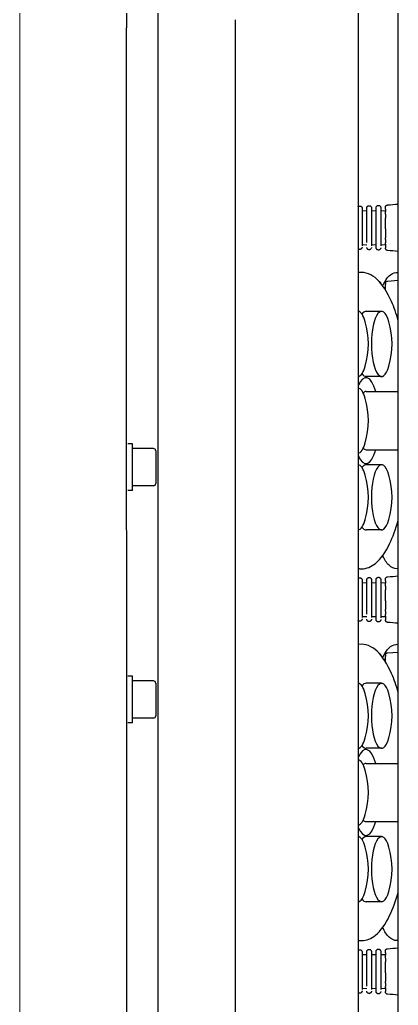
# Model space of a CAD drawing. Extents: x -3873 to 164127, y 7129 to 96529.
# Drawn here: x 54353.5 to 54516.3, y 50178.3 to 50602.4 of the extents above; entities that cross this region are included whole.
import ezdxf

# ---------------------------------------------------------------- set-up
doc = ezdxf.new("R2010")
doc.units = 0
doc.layers.add('KROMEKA', color=1, linetype='CONTINUOUS')
doc.layers.add('LAYOUT Kromeka', color=1, linetype='CONTINUOUS', lineweight=5)

# ---------------------------------------------------------------- blocks, each defined once
blk = doc.blocks.new('KD21-ara_yolma-64')
at = {"layer": 'KROMEKA', "color": 0}
for p, q in [((2335.73, -46.5), (3967.5, -46)), ((3670.5, -48.5), (3670.5, -46.5)), ((3690.5, -48.5), (3690.5, -46.5)), ((3770.5, -48.5), (3770.5, -46.5)), ((3790.5, -48.5), (3790.5, -46.5)), ((3967.5, -46), (3969.5, -46)), ((4091.5, -46), (3969.5, -46)), ((3670.5, -48.5), (3690.5, -48.5)), ((3672.5, -57.5), (3672.5, -48.5)), ((3688.5, -57.5), (3688.5, -48.5)), ((3770.5, -48.5), (3790.5, -48.5)), ((3772.5, -57.5), (3772.5, -48.5)), ((3788.5, -57.5), (3788.5, -48.5)), ((3687.5, -58.5), (3673.5, -58.5)), ((3787.5, -58.5), (3773.5, -58.5)), ((605.5, -59.51), (3955.5, -59.51)), ((3954.85, -59.51), (4060.52, -59.51)), ((3121, -92.91), (3955.5, -92.91)), ((3955.5, -92.91), (3973, -92.91)), ((3955.5, -145.61), (1370, -145.61)), ((3556, -147.33), (3555.76, -147.33)), ((3571.84, -147.33), (3556, -147.33)), ((3556.26, -147.33), (3556.16, -149.33)), ((3570.74, -147.33), (3570.84, -149.33)), ((3571.84, -147.33), (3571.84, -147.33)), ((3716, -147.33), (3715.76, -147.33)), ((3731.84, -147.33), (3716, -147.33)), ((3716.26, -147.33), (3716.16, -149.33)), ((3730.74, -147.33), (3730.84, -149.33)), ((3731.84, -147.33), (3731.84, -147.33)), ((3876, -147.33), (3875.76, -147.33)), ((3891.84, -147.33), (3876, -147.33)), ((3876.26, -147.33), (3876.16, -149.33)), ((3890.74, -147.33), (3890.84, -149.33)), ((3891.84, -147.33), (3891.84, -147.33)), ((4093.5, -145.61), (3955.5, -145.61)), ((3554.02, -150.3), (3554.02, -150.3)), ((3555.94, -151.33), (3555.72, -151.33)), ((3571.98, -151.33), (3555.94, -151.33)), ((3556.26, -151.33), (3556.16, -153.33)), ((3557.21, -149.33), (3571.98, -149.33)), ((3570.74, -151.33), (3570.84, -153.33)), ((3571.98, -151.33), (3571.98, -151.33)), ((3593.5, -155.7), (3593.5, -149.01)), ((3621.5, -155.7), (3621.5, -149.01)), ((3628, -149.01), (3628, -162.88)), ((3653, -149.01), (3653, -162.88)), ((3659.5, -155.7), (3659.5, -149.01)), ((3687.5, -155.7), (3687.5, -149.01)), ((3714.02, -150.3), (3714.02, -150.3)), ((3715.94, -151.33), (3715.72, -151.33)), ((3731.98, -151.33), (3715.94, -151.33)), ((3716.26, -151.33), (3716.16, -153.33)), ((3717.21, -149.33), (3731.98, -149.33)), ((3730.74, -151.33), (3730.84, -153.33)), ((3731.98, -151.33), (3731.98, -151.33)), ((3753.5, -155.7), (3753.5, -149.01)), ((3781.5, -155.7), (3781.5, -149.01)), ((3788, -149.01), (3788, -162.88)), ((3813, -149.01), (3813, -162.88)), ((3819.5, -155.7), (3819.5, -149.01)), ((3847.5, -155.7), (3847.5, -149.01)), ((3874.02, -150.3), (3874.02, -150.3)), ((3875.94, -151.33), (3875.72, -151.33)), ((3891.98, -151.33), (3875.94, -151.33)), ((3876.26, -151.33), (3876.16, -153.33)), ((3877.21, -149.33), (3891.98, -149.33)), ((3890.74, -151.33), (3890.84, -153.33)), ((3891.98, -151.33), (3891.98, -151.33)), ((3553.89, -154.3), (3553.89, -154.3)), ((3554.89, -153.33), (3557.13, -153.33)), ((3555.94, -155.33), (3555.68, -155.33)), ((3572.11, -155.33), (3555.94, -155.33)), ((3556.26, -155.33), (3556.16, -157.33)), ((3557.13, -153.33), (3572.11, -153.33)), ((3570.74, -155.33), (3570.84, -157.33)), ((3697.81, -156.68), (3697.84, -157.33)), ((3713.89, -154.3), (3713.89, -154.3)), ((3714.89, -153.33), (3717.13, -153.33)), ((3715.94, -155.33), (3715.68, -155.33)), ((3732.11, -155.33), (3715.94, -155.33)), ((3716.26, -155.33), (3716.16, -157.33)), ((3717.13, -153.33), (3732.11, -153.33)), ((3730.74, -155.33), (3730.84, -157.33)), ((3857.81, -156.68), (3857.84, -157.33)), ((3873.89, -154.3), (3873.89, -154.3)), ((3874.89, -153.33), (3877.13, -153.33)), ((3875.94, -155.33), (3875.68, -155.33)), ((3892.11, -155.33), (3875.94, -155.33)), ((3876.26, -155.33), (3876.16, -157.33)), ((3877.13, -153.33), (3892.11, -153.33)), ((3890.74, -155.33), (3890.84, -157.33)), ((3554.71, -157.33), (3554.8, -157.33)), ((3555.32, -157.33), (3554.8, -157.33)), ((3556.43, -157.33), (3555.32, -157.33)), ((3556.43, -157.33), (3557.06, -157.33)), ((3558.48, -157.33), (3557.06, -157.33)), ((3558.48, -157.33), (3559.2, -157.33)), ((3561.09, -157.33), (3559.2, -157.33)), ((3562.97, -157.33), (3561.09, -157.33)), ((3562.97, -157.33), (3564.53, -157.33)), ((3564.53, -157.33), (3566.16, -157.33)), ((3566.16, -157.33), (3567.68, -157.33)), ((3569.26, -157.33), (3567.68, -157.33)), ((3569.26, -157.33), (3570.51, -157.33)), ((3571.5, -157.33), (3570.51, -157.33)), ((3571.5, -157.33), (3572.05, -157.33)), ((3572.05, -157.33), (3572.28, -157.33)), ((3572.28, -157.33), (3572.29, -157.33)), ((3696.8, -157.33), (3697.44, -157.33)), ((3697.44, -157.33), (3698.42, -157.33)), ((3698.42, -157.33), (3699.11, -157.33)), ((3699.53, -157.33), (3699.11, -157.33)), ((3699.53, -157.33), (3699.58, -157.33)), ((3700.57, -158.25), (3700.93, -162.88)), ((3714.71, -157.33), (3714.8, -157.33)), ((3715.32, -157.33), (3714.8, -157.33)), ((3716.43, -157.33), (3715.32, -157.33)), ((3716.43, -157.33), (3717.06, -157.33)), ((3718.48, -157.33), (3717.06, -157.33)), ((3718.48, -157.33), (3719.2, -157.33)), ((3721.09, -157.33), (3719.2, -157.33)), ((3722.97, -157.33), (3721.09, -157.33)), ((3722.97, -157.33), (3724.53, -157.33)), ((3724.53, -157.33), (3726.16, -157.33)), ((3726.16, -157.33), (3727.68, -157.33)), ((3729.26, -157.33), (3727.68, -157.33)), ((3729.26, -157.33), (3730.51, -157.33)), ((3731.5, -157.33), (3730.51, -157.33)), ((3731.5, -157.33), (3732.05, -157.33)), ((3732.05, -157.33), (3732.28, -157.33)), ((3732.28, -157.33), (3732.29, -157.33)), ((3856.8, -157.33), (3857.44, -157.33)), ((3857.44, -157.33), (3858.42, -157.33)), ((3858.42, -157.33), (3859.11, -157.33)), ((3859.53, -157.33), (3859.11, -157.33)), ((3859.53, -157.33), (3859.58, -157.33)), ((3860.57, -158.25), (3860.93, -162.88)), ((3874.71, -157.33), (3874.8, -157.33)), ((3875.32, -157.33), (3874.8, -157.33)), ((3876.43, -157.33), (3875.32, -157.33)), ((3876.43, -157.33), (3877.06, -157.33)), ((3878.48, -157.33), (3877.06, -157.33)), ((3878.48, -157.33), (3879.2, -157.33)), ((3881.09, -157.33), (3879.2, -157.33)), ((3882.97, -157.33), (3881.09, -157.33)), ((3882.97, -157.33), (3884.53, -157.33)), ((3884.53, -157.33), (3886.16, -157.33)), ((3886.16, -157.33), (3887.68, -157.33)), ((3889.26, -157.33), (3887.68, -157.33)), ((3889.26, -157.33), (3890.51, -157.33)), ((3891.5, -157.33), (3890.51, -157.33)), ((3891.5, -157.33), (3892.05, -157.33)), ((3892.05, -157.33), (3892.28, -157.33)), ((3892.28, -157.33), (3892.29, -157.33)), ((3263.83, -162.88), (3955.5, -162.88)), ((3955.5, -162.88), (4093.5, -162.88))]:
    blk.add_line(p, q, dxfattribs=at)
for centre, radius, start, end in [((3673.5, -57.5), 1, 180, 270), ((3687.5, -57.5), 1, 270, 0), ((3773.5, -57.5), 1, 180, 270), ((3787.5, -57.5), 1, 270, 0), ((3607.5, -115.51), 34.5, 253.9452, 286.0548), ((3640.5, -115.51), 34.5, 253.9452, 286.0548), ((3673.5, -115.51), 34.5, 253.9452, 286.0548), ((3767.5, -115.51), 34.5, 253.9452, 286.0548), ((3800.5, -115.51), 34.5, 253.9452, 286.0548), ((3833.5, -115.51), 34.5, 253.9452, 286.0548), ((3607.5, -125.71), 34.5, 253.9452, 286.0548), ((3673.5, -125.71), 34.5, 253.9452, 286.0548), ((3767.5, -125.71), 34.5, 253.9452, 286.0548), ((3833.5, -125.71), 34.5, 253.9452, 286.0548)]:
    blk.add_arc(centre, radius, start, end, dxfattribs=at)
for centre, major_axis, ratio, start_param, end_param in [((3607.5, -145.5), (-14, 0), 0.309017, 0.025375, 0.820968), ((3607.5, -149.01), (-14, 0), 0.309017, 5.865481, 6.283185), ((3607.5, -145.5), (14, 0), 0.309017, 5.462218, 6.25781), ((3640.5, -149.01), (-18.5, 0), 0.309017, 5.646199, 7.112101), ((3607.5, -149.01), (14, 0), 0.309017, 0, 0.417704), ((3640.5, -145.5), (-14, 0), 0.309017, 0.025375, 0.820968), ((3640.5, -149.01), (-12.5, 0), 0.309017, 5.963403, 6.283185), ((3640.5, -145.5), (14, 0), 0.309017, 5.462218, 6.25781), ((3640.5, -149.01), (12.5, 0), 0.309017, 0, 0.319782), ((3640.5, -149.01), (18.5, 0), 0.309017, 5.45427, 6.920172), ((3673.5, -145.5), (-14, 0), 0.309017, 0.025375, 0.820968), ((3673.5, -149.01), (-14, 0), 0.309017, 5.865481, 6.283185), ((3673.5, -145.5), (14, 0), 0.309017, 5.462218, 6.25781), ((3673.5, -149.01), (14, 0), 0.309017, 0, 0.417704), ((3767.5, -145.5), (-14, 0), 0.309017, 0.025375, 0.820968), ((3767.5, -149.01), (-14, 0), 0.309017, 5.865481, 6.283185), ((3767.5, -145.5), (14, 0), 0.309017, 5.462218, 6.25781), ((3800.5, -149.01), (-18.5, 0), 0.309017, 5.646199, 7.112101), ((3767.5, -149.01), (14, 0), 0.309017, 0, 0.417704), ((3800.5, -145.5), (-14, 0), 0.309017, 0.025375, 0.820968), ((3800.5, -149.01), (-12.5, 0), 0.309017, 5.963403, 6.283185), ((3800.5, -145.5), (14, 0), 0.309017, 5.462218, 6.25781), ((3800.5, -149.01), (12.5, 0), 0.309017, 0, 0.319782), ((3800.5, -149.01), (18.5, 0), 0.309017, 5.45427, 6.920172), ((3833.5, -145.5), (-14, 0), 0.309017, 0.025375, 0.820968), ((3833.5, -149.01), (-14, 0), 0.309017, 5.865481, 6.283185), ((3833.5, -145.5), (14, 0), 0.309017, 5.462218, 6.25781), ((3833.5, -149.01), (14, 0), 0.309017, 0, 0.417704), ((3607.5, -155.7), (-14, 0), 0.309017, 2.320625, 7.104153), ((3673.5, -155.7), (-14, 0), 0.309017, 2.320625, 7.104153), ((3767.5, -155.7), (-14, 0), 0.309017, 2.320625, 7.104153), ((3833.5, -155.7), (-14, 0), 0.309017, 2.320625, 7.104153), ((3565, -158.22), (-11.29, -0.03), 0.002005, 6.282899, 6.282987), ((3562, -158.22), (11.29, -0.03), 0.002005, 0.000198, 0.000286), ((3725, -158.22), (-11.29, -0.03), 0.002005, 6.282899, 6.282987), ((3722, -158.22), (11.29, -0.03), 0.002005, 0.000198, 0.000286), ((3885, -158.22), (-11.29, -0.03), 0.002005, 6.282899, 6.282987), ((3882, -158.22), (11.29, -0.03), 0.002005, 0.000198, 0.000286)]:
    blk.add_ellipse(centre, major_axis=major_axis, ratio=ratio, start_param=start_param, end_param=end_param, dxfattribs=at)
for points, knots in [([(3555.16, -147.33), (3555.15, -147.33), (3555.15, -147.33), (3555.15, -147.33), (3555.15, -147.33), (3555.13, -147.33), (3555.1, -147.33), (3555.02, -147.32), (3554.97, -147.32), (3554.81, -147.28), (3554.71, -147.24), (3554.53, -147.12), (3554.45, -147.05), (3554.32, -146.89), (3554.26, -146.79), (3554.18, -146.57), (3554.15, -146.43), (3554.16, -146.3)], [0, 0, 0, 0, 0.0001754, 0.0001754, 0.0003546, 0.0003546, 0.0082257, 0.0082257, 0.0240035, 0.0240035, 0.0558555, 0.0558555, 0.0877074, 0.0877074, 0.1195593, 0.1195593, 0.1596693, 0.1596693, 0.1596693, 0.1596693]), ([(3554.16, -146.3), (3554.16, -146.19), (3554.18, -146.08), (3554.26, -145.88), (3554.31, -145.78), (3554.41, -145.67), (3554.43, -145.64), (3554.46, -145.61)], [0, 0, 0, 0, 0.03234533, 0.03234533, 0.06485649, 0.06485649, 0.0766981, 0.0766981, 0.0766981, 0.0766981]), ([(3572.84, -146.3), (3572.85, -146.41), (3572.83, -146.52), (3572.77, -146.72), (3572.72, -146.82), (3572.6, -147), (3572.52, -147.08), (3572.34, -147.21), (3572.24, -147.26), (3572.09, -147.3), (3572.04, -147.31), (3571.96, -147.33), (3571.93, -147.33), (3571.89, -147.33), (3571.88, -147.33), (3571.86, -147.33), (3571.86, -147.33), (3571.85, -147.33), (3571.85, -147.33), (3571.85, -147.33), (3571.85, -147.33), (3571.84, -147.33), (3571.84, -147.33), (3571.84, -147.33)], [0, 0, 0, 0, 0.0323423, 0.0323423, 0.0648538, 0.0648538, 0.097359, 0.097359, 0.1298643, 0.1298643, 0.1459593, 0.1459593, 0.1540946, 0.1540946, 0.1571432, 0.1571432, 0.1594295, 0.1594295, 0.1596439, 0.1596439, 0.1597437, 0.1597437, 0.1597686, 0.1597686, 0.1597686, 0.1597686]), ([(3572.54, -145.61), (3572.55, -145.62), (3572.56, -145.64), (3572.65, -145.73), (3572.71, -145.82), (3572.81, -146.03), (3572.84, -146.17), (3572.84, -146.3)], [0.07647157, 0.07647157, 0.07647157, 0.07647157, 0.08162228, 0.08162228, 0.11325496, 0.11325496, 0.15308456, 0.15308456, 0.15308456, 0.15308456]), ([(3576.75, -147.11), (3576.75, -149.22), (3577.62, -151.27), (3580.98, -155.37), (3583.85, -157.37), (3590.38, -160.54), (3593.72, -161.78), (3597.46, -162.88)], [0, 0, 0, 0, 0.2478391, 0.2478391, 0.5672482, 0.5672482, 0.8121976, 0.8121976, 0.8121976, 0.8121976]), ([(3683.54, -162.88), (3686.54, -162), (3689.27, -161.03), (3695.83, -158.17), (3699.07, -156.13), (3703.42, -151.49), (3704.57, -148.72), (3704.15, -145.84), (3704.13, -145.72), (3704.11, -145.61)], [2.3293951, 2.3293951, 2.3293951, 2.3293951, 2.5256035, 2.5256035, 2.859362, 2.859362, 3.1871954, 3.1871954, 3.2004909, 3.2004909, 3.2004909, 3.2004909]), ([(3715.16, -147.33), (3715.15, -147.33), (3715.15, -147.33), (3715.15, -147.33), (3715.15, -147.33), (3715.13, -147.33), (3715.1, -147.33), (3715.02, -147.32), (3714.97, -147.32), (3714.81, -147.28), (3714.71, -147.24), (3714.53, -147.12), (3714.45, -147.05), (3714.32, -146.89), (3714.26, -146.79), (3714.18, -146.57), (3714.15, -146.43), (3714.16, -146.3)], [0, 0, 0, 0, 0.0001754, 0.0001754, 0.0003546, 0.0003546, 0.0082257, 0.0082257, 0.0240035, 0.0240035, 0.0558555, 0.0558555, 0.0877074, 0.0877074, 0.1195593, 0.1195593, 0.1596693, 0.1596693, 0.1596693, 0.1596693]), ([(3714.16, -146.3), (3714.16, -146.19), (3714.18, -146.08), (3714.26, -145.88), (3714.31, -145.78), (3714.41, -145.67), (3714.43, -145.64), (3714.46, -145.61)], [0, 0, 0, 0, 0.03234533, 0.03234533, 0.06485649, 0.06485649, 0.0766981, 0.0766981, 0.0766981, 0.0766981]), ([(3732.84, -146.3), (3732.85, -146.41), (3732.83, -146.52), (3732.77, -146.72), (3732.72, -146.82), (3732.6, -147), (3732.52, -147.08), (3732.34, -147.21), (3732.24, -147.26), (3732.09, -147.3), (3732.04, -147.31), (3731.96, -147.33), (3731.93, -147.33), (3731.89, -147.33), (3731.88, -147.33), (3731.86, -147.33), (3731.86, -147.33), (3731.85, -147.33), (3731.85, -147.33), (3731.85, -147.33), (3731.85, -147.33), (3731.84, -147.33), (3731.84, -147.33), (3731.84, -147.33)], [0, 0, 0, 0, 0.0323423, 0.0323423, 0.0648538, 0.0648538, 0.097359, 0.097359, 0.1298643, 0.1298643, 0.1459593, 0.1459593, 0.1540946, 0.1540946, 0.1571432, 0.1571432, 0.1594295, 0.1594295, 0.1596439, 0.1596439, 0.1597437, 0.1597437, 0.1597686, 0.1597686, 0.1597686, 0.1597686]), ([(3732.54, -145.61), (3732.55, -145.62), (3732.56, -145.64), (3732.65, -145.73), (3732.71, -145.82), (3732.81, -146.03), (3732.84, -146.17), (3732.84, -146.3)], [0.07647157, 0.07647157, 0.07647157, 0.07647157, 0.08162228, 0.08162228, 0.11325496, 0.11325496, 0.15308456, 0.15308456, 0.15308456, 0.15308456]), ([(3736.75, -147.11), (3736.75, -149.22), (3737.62, -151.27), (3740.98, -155.37), (3743.85, -157.37), (3750.38, -160.54), (3753.72, -161.78), (3757.46, -162.88)], [0, 0, 0, 0, 0.2478391, 0.2478391, 0.5672482, 0.5672482, 0.8121976, 0.8121976, 0.8121976, 0.8121976]), ([(3843.54, -162.88), (3846.54, -162), (3849.27, -161.03), (3855.83, -158.17), (3859.07, -156.13), (3863.42, -151.49), (3864.57, -148.72), (3864.15, -145.84), (3864.13, -145.72), (3864.11, -145.61)], [2.3293951, 2.3293951, 2.3293951, 2.3293951, 2.5256035, 2.5256035, 2.859362, 2.859362, 3.1871954, 3.1871954, 3.2004909, 3.2004909, 3.2004909, 3.2004909]), ([(3875.16, -147.33), (3875.15, -147.33), (3875.15, -147.33), (3875.15, -147.33), (3875.15, -147.33), (3875.13, -147.33), (3875.1, -147.33), (3875.02, -147.32), (3874.97, -147.32), (3874.81, -147.28), (3874.71, -147.24), (3874.53, -147.12), (3874.45, -147.05), (3874.32, -146.89), (3874.26, -146.79), (3874.18, -146.57), (3874.15, -146.43), (3874.16, -146.3)], [0, 0, 0, 0, 0.0001754, 0.0001754, 0.0003546, 0.0003546, 0.0082257, 0.0082257, 0.0240035, 0.0240035, 0.0558555, 0.0558555, 0.0877074, 0.0877074, 0.1195593, 0.1195593, 0.1596693, 0.1596693, 0.1596693, 0.1596693]), ([(3874.16, -146.3), (3874.16, -146.19), (3874.18, -146.08), (3874.26, -145.88), (3874.31, -145.78), (3874.41, -145.67), (3874.43, -145.64), (3874.46, -145.61)], [0, 0, 0, 0, 0.03234533, 0.03234533, 0.06485649, 0.06485649, 0.0766981, 0.0766981, 0.0766981, 0.0766981]), ([(3892.84, -146.3), (3892.85, -146.41), (3892.83, -146.52), (3892.77, -146.72), (3892.72, -146.82), (3892.6, -147), (3892.52, -147.08), (3892.34, -147.21), (3892.24, -147.26), (3892.09, -147.3), (3892.04, -147.31), (3891.96, -147.33), (3891.93, -147.33), (3891.89, -147.33), (3891.88, -147.33), (3891.86, -147.33), (3891.86, -147.33), (3891.85, -147.33), (3891.85, -147.33), (3891.85, -147.33), (3891.85, -147.33), (3891.84, -147.33), (3891.84, -147.33), (3891.84, -147.33)], [0, 0, 0, 0, 0.0323423, 0.0323423, 0.0648538, 0.0648538, 0.097359, 0.097359, 0.1298643, 0.1298643, 0.1459593, 0.1459593, 0.1540946, 0.1540946, 0.1571432, 0.1571432, 0.1594295, 0.1594295, 0.1596439, 0.1596439, 0.1597437, 0.1597437, 0.1597686, 0.1597686, 0.1597686, 0.1597686]), ([(3892.54, -145.61), (3892.55, -145.62), (3892.56, -145.64), (3892.65, -145.73), (3892.71, -145.82), (3892.81, -146.03), (3892.84, -146.17), (3892.84, -146.3)], [0.07647157, 0.07647157, 0.07647157, 0.07647157, 0.08162228, 0.08162228, 0.11325496, 0.11325496, 0.15308456, 0.15308456, 0.15308456, 0.15308456]), ([(3554.02, -150.3), (3554.03, -150.19), (3554.05, -150.08), (3554.13, -149.88), (3554.18, -149.78), (3554.32, -149.62), (3554.4, -149.54), (3554.58, -149.43), (3554.69, -149.38), (3554.84, -149.35), (3554.9, -149.34), (3554.97, -149.33), (3554.98, -149.33), (3555, -149.33), (3555.01, -149.33), (3555.02, -149.33), (3555.02, -149.33), (3555.02, -149.33), (3555.02, -149.33), (3555.02, -149.33), (3555.02, -149.33), (3555.02, -149.33)], [0, 0, 0, 0, 0.0323454, 0.0323454, 0.0648566, 0.0648566, 0.0973618, 0.0973618, 0.1298671, 0.1298671, 0.1459622, 0.1459622, 0.1500274, 0.1500274, 0.153076, 0.153076, 0.1531475, 0.1531475, 0.1531724, 0.1531724, 0.1531849, 0.1531849, 0.1531849, 0.1531849]), ([(3555.02, -151.33), (3555.02, -151.33), (3555.02, -151.33), (3555.02, -151.33), (3555.01, -151.33), (3554.98, -151.33), (3554.96, -151.33), (3554.88, -151.32), (3554.83, -151.31), (3554.67, -151.27), (3554.58, -151.23), (3554.4, -151.12), (3554.32, -151.05), (3554.18, -150.88), (3554.13, -150.79), (3554.04, -150.57), (3554.02, -150.43), (3554.02, -150.3)], [0, 0, 0, 0, 0.0004883, 0.0004883, 0.0014649, 0.0014649, 0.0092831, 0.0092831, 0.0249544, 0.0249544, 0.0565871, 0.0565871, 0.0882198, 0.0882198, 0.1198524, 0.1198524, 0.159682, 0.159682, 0.159682, 0.159682]), ([(3571.98, -149.33), (3571.98, -149.33), (3571.98, -149.33), (3571.98, -149.33), (3571.98, -149.33), (3571.98, -149.33), (3571.98, -149.33), (3571.99, -149.33), (3572, -149.33), (3572.06, -149.33), (3572.11, -149.34), (3572.26, -149.37), (3572.36, -149.4), (3572.55, -149.51), (3572.63, -149.57), (3572.78, -149.73), (3572.84, -149.82), (3572.94, -150.03), (3572.97, -150.17), (3572.98, -150.3)], [0, 0, 0, 0, 0.0000225, 0.0000225, 0.0002026, 0.0002026, 0.0007294, 0.0007294, 0.0026826, 0.0026826, 0.0183539, 0.0183539, 0.0499866, 0.0499866, 0.0816192, 0.0816192, 0.1132519, 0.1132519, 0.1530815, 0.1530815, 0.1530815, 0.1530815]), ([(3572.98, -150.3), (3572.98, -150.41), (3572.96, -150.52), (3572.9, -150.72), (3572.85, -150.82), (3572.73, -151), (3572.65, -151.08), (3572.47, -151.21), (3572.37, -151.26), (3572.22, -151.3), (3572.17, -151.31), (3572.09, -151.33), (3572.06, -151.33), (3572.02, -151.33), (3572.01, -151.33), (3571.99, -151.33), (3571.99, -151.33), (3571.98, -151.33), (3571.98, -151.33), (3571.98, -151.33), (3571.98, -151.33), (3571.98, -151.33), (3571.98, -151.33), (3571.98, -151.33)], [0, 0, 0, 0, 0.0323427, 0.0323427, 0.0648545, 0.0648545, 0.0973599, 0.0973599, 0.129865, 0.129865, 0.1459598, 0.1459598, 0.1540948, 0.1540948, 0.1571434, 0.1571434, 0.1594297, 0.1594297, 0.159644, 0.159644, 0.1597438, 0.1597438, 0.1597688, 0.1597688, 0.1597688, 0.1597688]), ([(3714.02, -150.3), (3714.03, -150.19), (3714.05, -150.08), (3714.13, -149.88), (3714.18, -149.78), (3714.32, -149.62), (3714.4, -149.54), (3714.58, -149.43), (3714.69, -149.38), (3714.84, -149.35), (3714.9, -149.34), (3714.97, -149.33), (3714.98, -149.33), (3715, -149.33), (3715.01, -149.33), (3715.02, -149.33), (3715.02, -149.33), (3715.02, -149.33), (3715.02, -149.33), (3715.02, -149.33), (3715.02, -149.33), (3715.02, -149.33)], [0, 0, 0, 0, 0.0323454, 0.0323454, 0.0648566, 0.0648566, 0.0973618, 0.0973618, 0.1298671, 0.1298671, 0.1459622, 0.1459622, 0.1500274, 0.1500274, 0.153076, 0.153076, 0.1531475, 0.1531475, 0.1531724, 0.1531724, 0.1531849, 0.1531849, 0.1531849, 0.1531849]), ([(3715.02, -151.33), (3715.02, -151.33), (3715.02, -151.33), (3715.02, -151.33), (3715.01, -151.33), (3714.98, -151.33), (3714.96, -151.33), (3714.88, -151.32), (3714.83, -151.31), (3714.67, -151.27), (3714.58, -151.23), (3714.4, -151.12), (3714.32, -151.05), (3714.18, -150.88), (3714.13, -150.79), (3714.04, -150.57), (3714.02, -150.43), (3714.02, -150.3)], [0, 0, 0, 0, 0.0004883, 0.0004883, 0.0014649, 0.0014649, 0.0092831, 0.0092831, 0.0249544, 0.0249544, 0.0565871, 0.0565871, 0.0882198, 0.0882198, 0.1198524, 0.1198524, 0.159682, 0.159682, 0.159682, 0.159682]), ([(3731.98, -149.33), (3731.98, -149.33), (3731.98, -149.33), (3731.98, -149.33), (3731.98, -149.33), (3731.98, -149.33), (3731.98, -149.33), (3731.99, -149.33), (3732, -149.33), (3732.06, -149.33), (3732.11, -149.34), (3732.26, -149.37), (3732.36, -149.4), (3732.55, -149.51), (3732.63, -149.57), (3732.78, -149.73), (3732.84, -149.82), (3732.94, -150.03), (3732.97, -150.17), (3732.98, -150.3)], [0, 0, 0, 0, 0.0000225, 0.0000225, 0.0002026, 0.0002026, 0.0007294, 0.0007294, 0.0026826, 0.0026826, 0.0183539, 0.0183539, 0.0499866, 0.0499866, 0.0816192, 0.0816192, 0.1132519, 0.1132519, 0.1530815, 0.1530815, 0.1530815, 0.1530815]), ([(3732.98, -150.3), (3732.98, -150.41), (3732.96, -150.52), (3732.9, -150.72), (3732.85, -150.82), (3732.73, -151), (3732.65, -151.08), (3732.47, -151.21), (3732.37, -151.26), (3732.22, -151.3), (3732.17, -151.31), (3732.09, -151.33), (3732.06, -151.33), (3732.02, -151.33), (3732.01, -151.33), (3731.99, -151.33), (3731.99, -151.33), (3731.98, -151.33), (3731.98, -151.33), (3731.98, -151.33), (3731.98, -151.33), (3731.98, -151.33), (3731.98, -151.33), (3731.98, -151.33)], [0, 0, 0, 0, 0.0323427, 0.0323427, 0.0648545, 0.0648545, 0.0973599, 0.0973599, 0.129865, 0.129865, 0.1459598, 0.1459598, 0.1540948, 0.1540948, 0.1571434, 0.1571434, 0.1594297, 0.1594297, 0.159644, 0.159644, 0.1597438, 0.1597438, 0.1597688, 0.1597688, 0.1597688, 0.1597688]), ([(3874.02, -150.3), (3874.03, -150.19), (3874.05, -150.08), (3874.13, -149.88), (3874.18, -149.78), (3874.32, -149.62), (3874.4, -149.54), (3874.58, -149.43), (3874.69, -149.38), (3874.84, -149.35), (3874.9, -149.34), (3874.97, -149.33), (3874.98, -149.33), (3875, -149.33), (3875.01, -149.33), (3875.02, -149.33), (3875.02, -149.33), (3875.02, -149.33), (3875.02, -149.33), (3875.02, -149.33), (3875.02, -149.33), (3875.02, -149.33)], [0, 0, 0, 0, 0.0323454, 0.0323454, 0.0648566, 0.0648566, 0.0973618, 0.0973618, 0.1298671, 0.1298671, 0.1459622, 0.1459622, 0.1500274, 0.1500274, 0.153076, 0.153076, 0.1531475, 0.1531475, 0.1531724, 0.1531724, 0.1531849, 0.1531849, 0.1531849, 0.1531849]), ([(3875.02, -151.33), (3875.02, -151.33), (3875.02, -151.33), (3875.02, -151.33), (3875.01, -151.33), (3874.98, -151.33), (3874.96, -151.33), (3874.88, -151.32), (3874.83, -151.31), (3874.67, -151.27), (3874.58, -151.23), (3874.4, -151.12), (3874.32, -151.05), (3874.18, -150.88), (3874.13, -150.79), (3874.04, -150.57), (3874.02, -150.43), (3874.02, -150.3)], [0, 0, 0, 0, 0.0004883, 0.0004883, 0.0014649, 0.0014649, 0.0092831, 0.0092831, 0.0249544, 0.0249544, 0.0565871, 0.0565871, 0.0882198, 0.0882198, 0.1198524, 0.1198524, 0.159682, 0.159682, 0.159682, 0.159682]), ([(3891.98, -149.33), (3891.98, -149.33), (3891.98, -149.33), (3891.98, -149.33), (3891.98, -149.33), (3891.98, -149.33), (3891.98, -149.33), (3891.99, -149.33), (3892, -149.33), (3892.06, -149.33), (3892.11, -149.34), (3892.26, -149.37), (3892.36, -149.4), (3892.55, -149.51), (3892.63, -149.57), (3892.78, -149.73), (3892.84, -149.82), (3892.94, -150.03), (3892.97, -150.17), (3892.98, -150.3)], [0, 0, 0, 0, 0.0000226, 0.0000226, 0.0002026, 0.0002026, 0.0004639, 0.0004639, 0.002692, 0.002692, 0.0183632, 0.0183632, 0.0499959, 0.0499959, 0.0816286, 0.0816286, 0.1132613, 0.1132613, 0.1530909, 0.1530909, 0.1530909, 0.1530909]), ([(3892.98, -150.3), (3892.98, -150.41), (3892.96, -150.52), (3892.9, -150.72), (3892.85, -150.82), (3892.73, -151), (3892.65, -151.08), (3892.47, -151.21), (3892.37, -151.26), (3892.22, -151.3), (3892.17, -151.31), (3892.09, -151.33), (3892.06, -151.33), (3892.02, -151.33), (3892.01, -151.33), (3891.99, -151.33), (3891.99, -151.33), (3891.98, -151.33), (3891.98, -151.33), (3891.98, -151.33), (3891.98, -151.33), (3891.98, -151.33), (3891.98, -151.33), (3891.98, -151.33)], [0, 0, 0, 0, 0.0323427, 0.0323427, 0.0648545, 0.0648545, 0.0973599, 0.0973599, 0.129865, 0.129865, 0.1459598, 0.1459598, 0.1540948, 0.1540948, 0.1571434, 0.1571434, 0.1594297, 0.1594297, 0.159644, 0.159644, 0.1597438, 0.1597438, 0.1597688, 0.1597688, 0.1597688, 0.1597688]), ([(3553.89, -154.3), (3553.9, -154.19), (3553.92, -154.08), (3553.99, -153.88), (3554.05, -153.78), (3554.19, -153.62), (3554.27, -153.54), (3554.45, -153.43), (3554.56, -153.38), (3554.7, -153.35), (3554.74, -153.34), (3554.81, -153.33), (3554.85, -153.33), (3554.89, -153.33)], [0, 0, 0, 0, 0.0323454, 0.0323454, 0.0648566, 0.0648566, 0.0973618, 0.0973618, 0.1298671, 0.1298671, 0.1414506, 0.1414506, 0.1531948, 0.1531948, 0.1531948, 0.1531948]), ([(3554.89, -155.33), (3554.89, -155.33), (3554.89, -155.33), (3554.89, -155.33), (3554.89, -155.33), (3554.89, -155.33), (3554.89, -155.33), (3554.89, -155.33), (3554.89, -155.33), (3554.88, -155.33), (3554.88, -155.33), (3554.86, -155.33), (3554.85, -155.33), (3554.82, -155.33), (3554.8, -155.33), (3554.73, -155.32), (3554.69, -155.31), (3554.57, -155.28), (3554.49, -155.25), (3554.33, -155.17), (3554.26, -155.11), (3554.14, -155), (3554.08, -154.93), (3553.99, -154.78), (3553.96, -154.7), (3553.9, -154.52), (3553.89, -154.41), (3553.89, -154.3)], [0, 0, 0, 0, 0.0000222, 0.0000222, 0.0000722, 0.0000722, 0.0001721, 0.0001721, 0.000372, 0.000372, 0.0019709, 0.0019709, 0.0051689, 0.0051689, 0.0115673, 0.0115673, 0.0243832, 0.0243832, 0.0501713, 0.0501713, 0.0759593, 0.0759593, 0.1017473, 0.1017473, 0.1275353, 0.1275353, 0.1599226, 0.1599226, 0.1599226, 0.1599226]), ([(3572.11, -153.33), (3572.11, -153.33), (3572.11, -153.33), (3572.12, -153.33), (3572.13, -153.33), (3572.16, -153.33), (3572.17, -153.33), (3572.23, -153.34), (3572.26, -153.34), (3572.37, -153.36), (3572.44, -153.38), (3572.57, -153.44), (3572.63, -153.48), (3572.75, -153.56), (3572.8, -153.61), (3572.9, -153.71), (3572.94, -153.77), (3573.01, -153.9), (3573.04, -153.96), (3573.09, -154.12), (3573.1, -154.21), (3573.11, -154.3)], [0, 0, 0, 0, 0.0002364, 0.0002364, 0.0029098, 0.0029098, 0.008258, 0.008258, 0.0189655, 0.0189655, 0.0404709, 0.0404709, 0.0619763, 0.0619763, 0.0834816, 0.0834816, 0.104987, 0.104987, 0.1264923, 0.1264923, 0.1534609, 0.1534609, 0.1534609, 0.1534609]), ([(3573.11, -154.3), (3573.11, -154.41), (3573.1, -154.52), (3573.03, -154.72), (3572.99, -154.82), (3572.86, -155), (3572.78, -155.08), (3572.61, -155.21), (3572.51, -155.26), (3572.36, -155.3), (3572.31, -155.31), (3572.21, -155.33), (3572.16, -155.33), (3572.11, -155.33)], [0.0000021, 0.0000021, 0.0000021, 0.0000021, 0.0323432, 0.0323432, 0.0648554, 0.0648554, 0.097361, 0.097361, 0.1298659, 0.1298659, 0.1446462, 0.1446462, 0.1597657, 0.1597657, 0.1597657, 0.1597657]), ([(3576.75, -162.37), (3576.75, -161.06), (3577.38, -159.86), (3579.28, -157.83), (3580.67, -156.96), (3582.42, -156.14)], [0, 0, 0, 0, 0.1770954, 0.1770954, 0.3849975, 0.3849975, 0.3849975, 0.3849975]), ([(3698.58, -156.14), (3698.81, -156.25), (3699.04, -156.36), (3700.69, -157.2), (3701.85, -157.98), (3703.53, -159.77), (3704.12, -160.8), (3704.26, -162.27), (3704.26, -162.58), (3704.22, -162.88)], [2.7565951, 2.7565951, 2.7565951, 2.7565951, 2.7842197, 2.7842197, 2.9646373, 2.9646373, 3.1235608, 3.1235608, 3.1644959, 3.1644959, 3.1644959, 3.1644959]), ([(3700.34, -154.71), (3700.31, -154.78), (3700.27, -154.85), (3700.16, -155), (3700.08, -155.08), (3699.91, -155.21), (3699.81, -155.26), (3699.69, -155.29), (3699.67, -155.3), (3699.65, -155.3)], [0.04130106, 0.04130106, 0.04130106, 0.04130106, 0.06485412, 0.06485412, 0.0973594, 0.0973594, 0.12986461, 0.12986461, 0.13491102, 0.13491102, 0.13491102, 0.13491102]), ([(3713.89, -154.3), (3713.9, -154.19), (3713.92, -154.08), (3713.99, -153.88), (3714.05, -153.78), (3714.19, -153.62), (3714.27, -153.54), (3714.45, -153.43), (3714.56, -153.38), (3714.7, -153.35), (3714.74, -153.34), (3714.81, -153.33), (3714.85, -153.33), (3714.89, -153.33)], [0, 0, 0, 0, 0.0323454, 0.0323454, 0.0648566, 0.0648566, 0.0973618, 0.0973618, 0.1298671, 0.1298671, 0.1414506, 0.1414506, 0.1531948, 0.1531948, 0.1531948, 0.1531948]), ([(3714.89, -155.33), (3714.89, -155.33), (3714.89, -155.33), (3714.89, -155.33), (3714.89, -155.33), (3714.89, -155.33), (3714.89, -155.33), (3714.89, -155.33), (3714.89, -155.33), (3714.88, -155.33), (3714.88, -155.33), (3714.86, -155.33), (3714.85, -155.33), (3714.82, -155.33), (3714.8, -155.33), (3714.73, -155.32), (3714.69, -155.31), (3714.57, -155.28), (3714.49, -155.25), (3714.33, -155.17), (3714.26, -155.11), (3714.14, -155), (3714.08, -154.93), (3713.99, -154.78), (3713.96, -154.7), (3713.9, -154.52), (3713.89, -154.41), (3713.89, -154.3)], [0, 0, 0, 0, 0.0000222, 0.0000222, 0.0000722, 0.0000722, 0.0001721, 0.0001721, 0.000372, 0.000372, 0.0019709, 0.0019709, 0.0051689, 0.0051689, 0.0115673, 0.0115673, 0.0243832, 0.0243832, 0.0501713, 0.0501713, 0.0759593, 0.0759593, 0.1017473, 0.1017473, 0.1275353, 0.1275353, 0.1599226, 0.1599226, 0.1599226, 0.1599226]), ([(3732.11, -153.33), (3732.11, -153.33), (3732.11, -153.33), (3732.12, -153.33), (3732.13, -153.33), (3732.16, -153.33), (3732.17, -153.33), (3732.23, -153.34), (3732.26, -153.34), (3732.37, -153.36), (3732.44, -153.38), (3732.57, -153.44), (3732.63, -153.48), (3732.75, -153.56), (3732.8, -153.61), (3732.9, -153.71), (3732.94, -153.77), (3733.01, -153.9), (3733.04, -153.96), (3733.09, -154.12), (3733.1, -154.21), (3733.11, -154.3)], [0, 0, 0, 0, 0.0002364, 0.0002364, 0.0029098, 0.0029098, 0.008258, 0.008258, 0.0189655, 0.0189655, 0.0404709, 0.0404709, 0.0619763, 0.0619763, 0.0834816, 0.0834816, 0.104987, 0.104987, 0.1264923, 0.1264923, 0.1534609, 0.1534609, 0.1534609, 0.1534609]), ([(3733.11, -154.3), (3733.11, -154.41), (3733.1, -154.52), (3733.03, -154.72), (3732.99, -154.82), (3732.86, -155), (3732.78, -155.08), (3732.61, -155.21), (3732.51, -155.26), (3732.36, -155.3), (3732.31, -155.31), (3732.21, -155.33), (3732.16, -155.33), (3732.11, -155.33)], [0.0000021, 0.0000021, 0.0000021, 0.0000021, 0.0323432, 0.0323432, 0.0648554, 0.0648554, 0.097361, 0.097361, 0.1298659, 0.1298659, 0.1446462, 0.1446462, 0.1597657, 0.1597657, 0.1597657, 0.1597657]), ([(3736.75, -162.37), (3736.75, -161.06), (3737.38, -159.86), (3739.28, -157.83), (3740.67, -156.96), (3742.42, -156.14)], [0, 0, 0, 0, 0.1770954, 0.1770954, 0.3849975, 0.3849975, 0.3849975, 0.3849975]), ([(3858.58, -156.14), (3858.81, -156.25), (3859.04, -156.36), (3860.69, -157.2), (3861.85, -157.98), (3863.53, -159.77), (3864.12, -160.8), (3864.26, -162.27), (3864.26, -162.58), (3864.22, -162.88)], [2.7565951, 2.7565951, 2.7565951, 2.7565951, 2.7842197, 2.7842197, 2.9646373, 2.9646373, 3.1235608, 3.1235608, 3.1644959, 3.1644959, 3.1644959, 3.1644959]), ([(3860.34, -154.71), (3860.31, -154.78), (3860.27, -154.85), (3860.16, -155), (3860.08, -155.08), (3859.91, -155.21), (3859.81, -155.26), (3859.69, -155.29), (3859.67, -155.3), (3859.65, -155.3)], [0.04130106, 0.04130106, 0.04130106, 0.04130106, 0.06485412, 0.06485412, 0.0973594, 0.0973594, 0.12986461, 0.12986461, 0.13491102, 0.13491102, 0.13491102, 0.13491102]), ([(3873.89, -154.3), (3873.9, -154.19), (3873.92, -154.08), (3873.99, -153.88), (3874.05, -153.78), (3874.19, -153.62), (3874.27, -153.54), (3874.45, -153.43), (3874.56, -153.38), (3874.7, -153.35), (3874.74, -153.34), (3874.81, -153.33), (3874.85, -153.33), (3874.89, -153.33)], [0, 0, 0, 0, 0.0323454, 0.0323454, 0.0648566, 0.0648566, 0.0973618, 0.0973618, 0.1298671, 0.1298671, 0.1414506, 0.1414506, 0.1531948, 0.1531948, 0.1531948, 0.1531948]), ([(3874.89, -155.33), (3874.89, -155.33), (3874.89, -155.33), (3874.89, -155.33), (3874.89, -155.33), (3874.89, -155.33), (3874.89, -155.33), (3874.89, -155.33), (3874.89, -155.33), (3874.88, -155.33), (3874.88, -155.33), (3874.86, -155.33), (3874.85, -155.33), (3874.82, -155.33), (3874.8, -155.33), (3874.73, -155.32), (3874.69, -155.31), (3874.57, -155.28), (3874.49, -155.25), (3874.33, -155.17), (3874.26, -155.11), (3874.14, -155), (3874.08, -154.93), (3873.99, -154.78), (3873.96, -154.7), (3873.9, -154.52), (3873.89, -154.41), (3873.89, -154.3)], [0, 0, 0, 0, 0.0000222, 0.0000222, 0.0000722, 0.0000722, 0.0001721, 0.0001721, 0.000372, 0.000372, 0.0019709, 0.0019709, 0.0051689, 0.0051689, 0.0115673, 0.0115673, 0.0243832, 0.0243832, 0.0501713, 0.0501713, 0.0759593, 0.0759593, 0.1017473, 0.1017473, 0.1275353, 0.1275353, 0.1599226, 0.1599226, 0.1599226, 0.1599226]), ([(3892.11, -153.33), (3892.11, -153.33), (3892.11, -153.33), (3892.12, -153.33), (3892.13, -153.33), (3892.16, -153.33), (3892.17, -153.33), (3892.23, -153.34), (3892.26, -153.34), (3892.37, -153.36), (3892.44, -153.38), (3892.57, -153.44), (3892.63, -153.48), (3892.75, -153.56), (3892.8, -153.61), (3892.9, -153.71), (3892.94, -153.77), (3893.01, -153.9), (3893.04, -153.96), (3893.09, -154.12), (3893.1, -154.21), (3893.11, -154.3)], [0, 0, 0, 0, 0.0002364, 0.0002364, 0.0029098, 0.0029098, 0.008258, 0.008258, 0.0189655, 0.0189655, 0.0404709, 0.0404709, 0.0619763, 0.0619763, 0.0834816, 0.0834816, 0.104987, 0.104987, 0.1264923, 0.1264923, 0.1534609, 0.1534609, 0.1534609, 0.1534609]), ([(3893.11, -154.3), (3893.11, -154.41), (3893.1, -154.52), (3893.03, -154.72), (3892.99, -154.82), (3892.86, -155), (3892.78, -155.08), (3892.61, -155.21), (3892.51, -155.26), (3892.36, -155.3), (3892.31, -155.31), (3892.21, -155.33), (3892.16, -155.33), (3892.11, -155.33)], [0.0000021, 0.0000021, 0.0000021, 0.0000021, 0.0323432, 0.0323432, 0.0648554, 0.0648554, 0.097361, 0.097361, 0.1298659, 0.1298659, 0.1446462, 0.1446462, 0.1597657, 0.1597657, 0.1597657, 0.1597657]), ([(3553.71, -158.25), (3553.72, -158.14), (3553.75, -158.03), (3553.84, -157.83), (3553.89, -157.74), (3554.04, -157.58), (3554.12, -157.52), (3554.31, -157.41), (3554.41, -157.37), (3554.58, -157.34), (3554.64, -157.33), (3554.71, -157.33)], [0, 0, 0, 0, 0.0323651, 0.0323651, 0.0642107, 0.0642107, 0.0960749, 0.0960749, 0.1279386, 0.1279386, 0.1478464, 0.1478464, 0.1478464, 0.1478464]), ([(3572.29, -157.33), (3572.35, -157.33), (3572.4, -157.34), (3572.51, -157.36), (3572.57, -157.37), (3572.72, -157.42), (3572.81, -157.47), (3572.98, -157.6), (3573.06, -157.68), (3573.17, -157.85), (3573.22, -157.95), (3573.27, -158.12), (3573.28, -158.18), (3573.29, -158.25)], [0, 0, 0, 0, 0.016928, 0.016928, 0.0333876, 0.0333876, 0.0650363, 0.0650363, 0.0966851, 0.0966851, 0.1283339, 0.1283339, 0.1479599, 0.1479599, 0.1479599, 0.1479599]), ([(3699.58, -157.33), (3699.63, -157.33), (3699.69, -157.34), (3699.8, -157.36), (3699.86, -157.37), (3700.01, -157.43), (3700.11, -157.48), (3700.27, -157.61), (3700.35, -157.69), (3700.46, -157.86), (3700.51, -157.96), (3700.56, -158.12), (3700.57, -158.19), (3700.57, -158.25)], [0, 0, 0, 0, 0.0173688, 0.0173688, 0.0342325, 0.0342325, 0.0658813, 0.0658813, 0.0975301, 0.0975301, 0.1291788, 0.1291788, 0.1488048, 0.1488048, 0.1488048, 0.1488048]), ([(3713.71, -158.25), (3713.72, -158.14), (3713.75, -158.03), (3713.84, -157.83), (3713.89, -157.74), (3714.04, -157.58), (3714.12, -157.52), (3714.31, -157.41), (3714.41, -157.37), (3714.58, -157.34), (3714.64, -157.33), (3714.71, -157.33)], [0, 0, 0, 0, 0.0323651, 0.0323651, 0.0642107, 0.0642107, 0.0960749, 0.0960749, 0.1279386, 0.1279386, 0.1478464, 0.1478464, 0.1478464, 0.1478464]), ([(3732.29, -157.33), (3732.35, -157.33), (3732.4, -157.34), (3732.51, -157.36), (3732.57, -157.37), (3732.72, -157.42), (3732.81, -157.47), (3732.98, -157.6), (3733.06, -157.68), (3733.17, -157.85), (3733.22, -157.95), (3733.27, -158.12), (3733.28, -158.18), (3733.29, -158.25)], [0, 0, 0, 0, 0.016928, 0.016928, 0.0333876, 0.0333876, 0.0650363, 0.0650363, 0.0966851, 0.0966851, 0.1283339, 0.1283339, 0.1479599, 0.1479599, 0.1479599, 0.1479599]), ([(3859.58, -157.33), (3859.63, -157.33), (3859.69, -157.34), (3859.8, -157.36), (3859.86, -157.37), (3860.01, -157.43), (3860.11, -157.48), (3860.27, -157.61), (3860.35, -157.69), (3860.46, -157.86), (3860.51, -157.96), (3860.56, -158.12), (3860.57, -158.19), (3860.57, -158.25)], [0, 0, 0, 0, 0.0173688, 0.0173688, 0.0342325, 0.0342325, 0.0658813, 0.0658813, 0.0975301, 0.0975301, 0.1291788, 0.1291788, 0.1488048, 0.1488048, 0.1488048, 0.1488048]), ([(3873.71, -158.25), (3873.72, -158.14), (3873.75, -158.03), (3873.84, -157.83), (3873.89, -157.74), (3874.04, -157.58), (3874.12, -157.52), (3874.31, -157.41), (3874.41, -157.37), (3874.58, -157.34), (3874.64, -157.33), (3874.71, -157.33)], [0, 0, 0, 0, 0.0323651, 0.0323651, 0.0642107, 0.0642107, 0.0960749, 0.0960749, 0.1279386, 0.1279386, 0.1478464, 0.1478464, 0.1478464, 0.1478464]), ([(3892.29, -157.33), (3892.35, -157.33), (3892.4, -157.34), (3892.51, -157.36), (3892.57, -157.37), (3892.72, -157.42), (3892.81, -157.47), (3892.98, -157.6), (3893.06, -157.68), (3893.17, -157.85), (3893.22, -157.95), (3893.27, -158.12), (3893.28, -158.18), (3893.29, -158.25)], [0, 0, 0, 0, 0.016928, 0.016928, 0.0333876, 0.0333876, 0.0650363, 0.0650363, 0.0966851, 0.0966851, 0.1283339, 0.1283339, 0.1479599, 0.1479599, 0.1479599, 0.1479599])]:
    blk.add_open_spline(points, degree=3, knots=knots, dxfattribs=at)
for points in [[(3576.89, -145.61), (3576.8, -146.11), (3576.75, -146.61), (3576.75, -147.11)], [(3736.89, -145.61), (3736.8, -146.11), (3736.75, -146.61), (3736.75, -147.11)], [(3553.31, -162.88), (3553.45, -161.33), (3553.58, -159.79), (3553.71, -158.25)], [(3573.29, -158.25), (3573.42, -159.79), (3573.55, -161.33), (3573.69, -162.88)], [(3713.31, -162.88), (3713.45, -161.33), (3713.58, -159.79), (3713.71, -158.25)], [(3733.29, -158.25), (3733.42, -159.79), (3733.55, -161.33), (3733.69, -162.88)], [(3873.31, -162.88), (3873.45, -161.33), (3873.58, -159.79), (3873.71, -158.25)], [(3893.29, -158.25), (3893.42, -159.79), (3893.55, -161.33), (3893.69, -162.88)], [(3576.78, -162.88), (3576.76, -162.71), (3576.75, -162.54), (3576.75, -162.37)], [(3736.78, -162.88), (3736.76, -162.71), (3736.75, -162.54), (3736.75, -162.37)]]:
    blk.add_open_spline(points, degree=3, dxfattribs=at)

msp = doc.modelspace()

# ---------------------------------------------------------------- linework, layer by layer
at = {"layer": 'LAYOUT Kromeka', "ltscale": 20}
msp.add_line((54353.46, 41869.55), (54353.46, 63607.05), dxfattribs=at)

# ---------------------------------------------------------------- block references
at = {"layer": 'LAYOUT Kromeka', "ltscale": 20, "rotation": 89.99999999999999}
msp.add_blockref('KD21-ara_yolma-64', (54353.46, 46629.41), dxfattribs=at)

doc.saveas('drawing.dxf')
